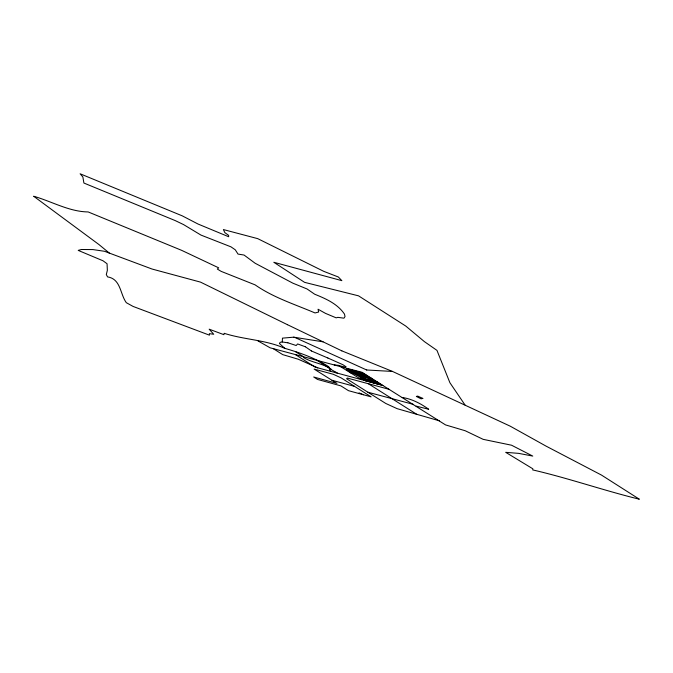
<?xml version="1.0" encoding="UTF-8"?>
<svg xmlns="http://www.w3.org/2000/svg" width="673" height="673" viewBox="0 0 673 673"><rect width="100%" height="100%" fill="white"/><g stroke="black" fill="none" stroke-linecap="round" stroke-linejoin="round"><path stroke-width="1.01" d="M345.821 366.625L345.501 367.34L338.359 365.321L334.229 364.943L340.673 366.709L361.502 379.665M287.884 342.809L282.239 341.977L280.178 342.33L279.43 343.524L284.814 348.345C300.15 352.787 315.225 358.078 328.794 366.726L330.376 371.252M293.655 337.181L282.467 338.14L282.265 341.993M366.684 369.99L392.536 371.446L510.21 426.169L545.971 446.073L601.511 475.096L639.35 499.215C603.429 490.407 568.626 478.209 532.722 469.914L532.873 468.829L505.701 452.332L518.706 453.375L532.764 456.084L511.547 445.215L483.164 439.343L465.245 430.762L445.551 424.915L382.819 385.419M287.447 324.689L200.512 282.122L152.022 269.023L104.517 251.29L92.941 249.582L81.458 249.498L78.186 250.381L103.019 260.788L107.066 263.749L107.344 270.336L106.309 274.559L107.554 276.889C120.921 279.001 119.971 293.891 126.305 302.682L133.086 306.434L209.429 335.162L209.353 333.657L213.736 334.271L209.177 329.181L223.916 334.683L224.159 333.303C244.072 339.73 265.625 339.789 284.814 348.345M293.63 337.165L323.057 341.825M402.218 397.457C411.918 398.912 420.818 403.581 428.701 409.268L416.099 406.105M257.936 340.883L270.142 347.823L334.254 364.951M340.656 366.692L362.074 372.295L382.844 385.436L315.208 367.147L295.439 354.604M388.994 389.297L347.293 378.041L346.629 378.748L367.862 392.199L413.18 404.322M351.886 370.31L355.268 371.227L362.823 376.005M350.81 371.227L366.39 375.433M350.095 372.573L371.74 378.411M356.85 375.054L372.43 379.261M377.78 382.239L360.257 377.503L365.447 380.733L382.348 385.293L377.317 382.113M332.041 380.295L354.595 386.386L371.109 396.851L348.471 390.668L340.858 385.865L317.563 379.446L313.694 376.989L336.954 383.408L314.123 369.09L333.244 374.264L341.169 377.915L354.595 386.386M439.385 420.81L397.12 408.654L385.772 403.464L367.862 392.199M287.859 342.793L296.196 345.518L297.617 343.945L305.391 346.763M341.8 350.843L392.536 371.446M311.38 350.953L327.86 358.011M317.749 367.837L298.274 359.231L282.71 354.629L273.431 348.749M329.442 368.56L337.51 373.179M363.378 394.74L359.264 392.931L358.465 393.394M331.461 369.393C322.973 363.311 312.154 362.831 303.473 357.523L303.38 356.673L295.598 351.735M294.513 337.299L366.709 370.007M327.835 357.994L342.919 364.724L345.846 366.642M287.421 324.672L341.825 350.86M368.367 383.728L416.713 414.29M376.375 381.751L362.444 372.943L346.864 368.737L360.795 377.545M374.499 381.347L379.538 384.535M358.036 371.748L371.967 380.565M371.681 380.59L376.72 383.778M368.863 379.824L373.902 383.013M366.053 379.067L371.092 382.256M351.272 369.931L365.203 378.739M357.186 374.482L352.156 371.303L346.519 369.78L351.558 372.968M363.235 378.31L368.274 381.49M349.337 370.537L354.377 373.725M360.417 377.545L365.456 380.733M317.134 360.383L329.147 367.996M305.365 346.746L311.406 350.97M109.489 253.208L98.855 244.476L33.65 196.238C51.745 201.395 69.151 211.717 88.18 211.945L181.609 250.331L218.683 267.837L217.329 269.057L221.165 271.37L255.117 284.872C273.389 297.584 294.774 304.331 315.057 312.953L318.682 312.011L318.043 309.227L325.496 313.374L336.172 317.849L337.854 317.353L343.962 318.178L345.022 316.571L344.492 314.106C337.4 303.742 326.018 298.804 314.712 294.236L307.065 288.978L292.856 283.165L255.126 263.244L244.063 255.05L238.023 254.083L235.272 249.801L230.957 246.84L200.966 235.087L183.561 224.589L175.182 220.576L83.898 183.039L82.872 176.974L80.129 173.785L182.223 215.84L197.988 224.008L228.669 236.745L228.627 235.357L224.832 232.622L223.386 229.56L257.725 238.646L323.747 271.345L338.326 276.99L341.842 280.658L273.818 262.277L304.583 282.349L358.541 295.842L405.76 326.052L424.419 341.64L436.962 350.381L449.9 382.718L465.009 404.953M335.777 372.161L335.978 372.766M422.804 398.399L421.071 398.837L416.335 396.439L417.697 396.103L422.804 398.399"/></g></svg>
